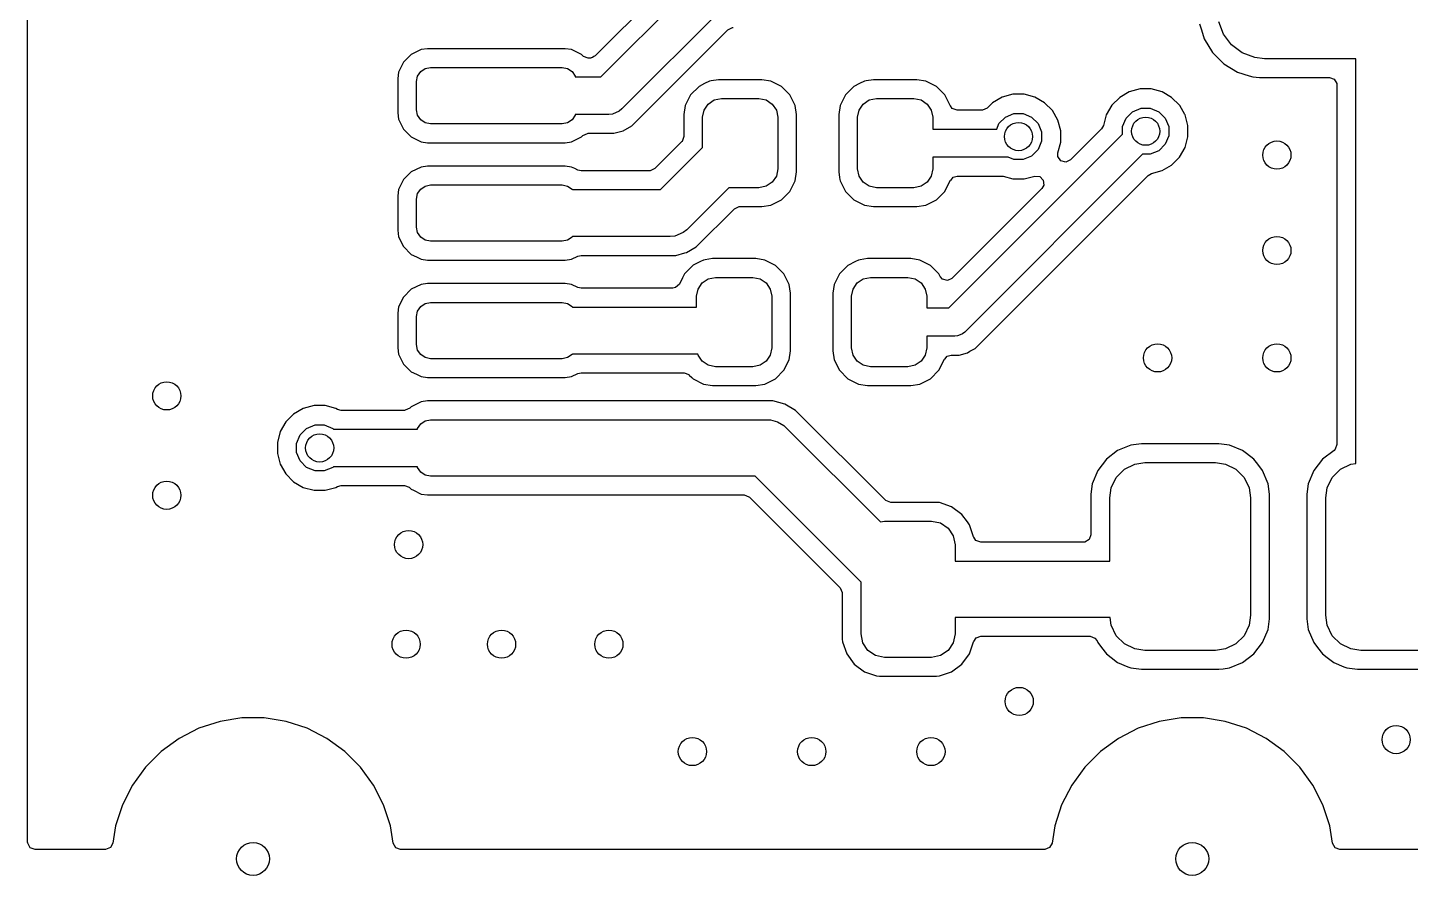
# Model space of a CAD drawing. Extents: x 4.94 to 6.9, y -4.14 to -2.94.
# Drawn here: x 4.943 to 5.522, y -4.138 to -3.782 of the extents above; entities that cross this region are included whole.
import ezdxf

# ---------------------------------------------------------------- set-up
doc = ezdxf.new("R2010")
doc.units = 0
doc.header["$MEASUREMENT"] = 0
doc.layers.add('BLACK', color=7, linetype='CONTINUOUS')

msp = doc.modelspace()

# ---------------------------------------------------------------- linework, layer by layer
at = {"layer": 'BLACK', "linetype": 'CONTINUOUS'}
for p, q in [((4.94266, -3.85286), (4.94266, -3.75444)), ((5.21679, -3.758), (5.1806, -3.79419)), ((5.18296, -3.80299), (5.22559, -3.76036)), ((5.23377, -3.77445), (5.19179, -3.81643)), ((5.1959, -3.82348), (5.23613, -3.78325)), ((5.23613, -3.78325), (5.23806, -3.78235)), ((5.23806, -3.78235), (5.23833, -3.78234)), ((5.43385, -3.78068), (5.43466, -3.78325)), ((5.43466, -3.78325), (5.43585, -3.78707)), ((5.4439, -3.7851), (5.44195, -3.77985)), ((5.43585, -3.78707), (5.43931, -3.7928)), ((5.44726, -3.78959), (5.4439, -3.7851)), ((5.45175, -3.79295), (5.44726, -3.78959)), ((5.10345, -3.79357), (5.10019, -3.79683)), ((5.10758, -3.79155), (5.10345, -3.79357)), ((5.10345, -3.79357), (5.10345, -3.79357)), ((5.11027, -3.79116), (5.10758, -3.79155)), ((5.168, -3.79116), (5.11027, -3.79116)), ((5.11027, -3.79116), (5.11027, -3.79116)), ((5.17068, -3.79155), (5.168, -3.79116)), ((5.168, -3.79116), (5.168, -3.79116)), ((5.17482, -3.79357), (5.17068, -3.79155)), ((5.17543, -3.79419), (5.17482, -3.79357)), ((5.17482, -3.79357), (5.17482, -3.79357)), ((5.17563, -3.79437), (5.17543, -3.79419)), ((5.17763, -3.7951), (5.17563, -3.79437)), ((5.1784, -3.7951), (5.17763, -3.7951)), ((5.17867, -3.79509), (5.1784, -3.7951)), ((5.1788, -3.79503), (5.17867, -3.79509)), ((5.17946, -3.79491), (5.1788, -3.79503)), ((5.17998, -3.79447), (5.17946, -3.79491)), ((5.1806, -3.79419), (5.17998, -3.79447)), ((5.43931, -3.7928), (5.44405, -3.79754)), ((5.457, -3.7949), (5.45175, -3.79295)), ((5.46118, -3.79535), (5.457, -3.7949)), ((5.49936, -3.79535), (5.46118, -3.79535)), ((5.49936, -3.86575), (5.49936, -3.79535)), ((5.09817, -3.80097), (5.09778, -3.80365)), ((5.10019, -3.79683), (5.09817, -3.80097)), ((5.10019, -3.79683), (5.10019, -3.79683)), ((5.10612, -3.8027), (5.1074, -3.80078)), ((5.1074, -3.80078), (5.10931, -3.7995)), ((5.10931, -3.7995), (5.11157, -3.79906)), ((5.11157, -3.79906), (5.16669, -3.79906)), ((5.16669, -3.79906), (5.16895, -3.7995)), ((5.16895, -3.7995), (5.17087, -3.80078)), ((5.17087, -3.80078), (5.17215, -3.8027)), ((5.44405, -3.79754), (5.44978, -3.801)), ((5.44978, -3.801), (5.45465, -3.80252)), ((5.09778, -3.80365), (5.09778, -3.81808)), ((5.10567, -3.80496), (5.10612, -3.8027)), ((5.10567, -3.81677), (5.10567, -3.80496)), ((5.17215, -3.8027), (5.17221, -3.80299)), ((5.17221, -3.80299), (5.18296, -3.80299)), ((5.22408, -3.80701), (5.22055, -3.81054)), ((5.22641, -3.80582), (5.22408, -3.80701)), ((5.22853, -3.80474), (5.22641, -3.80582)), ((5.22923, -3.80463), (5.22853, -3.80474)), ((5.23222, -3.80415), (5.22923, -3.80463)), ((5.25045, -3.80415), (5.23222, -3.80415)), ((5.25415, -3.80474), (5.25045, -3.80415)), ((5.25045, -3.80415), (5.25045, -3.80415)), ((5.25045, -3.80415), (5.25045, -3.80415)), ((5.25045, -3.80415), (5.25045, -3.80415)), ((5.2586, -3.80701), (5.25415, -3.80474)), ((5.25415, -3.80474), (5.25415, -3.80474)), ((5.26213, -3.81054), (5.2586, -3.80701)), ((5.2586, -3.80701), (5.2586, -3.80701)), ((5.28904, -3.80701), (5.28551, -3.81054)), ((5.29137, -3.80582), (5.28904, -3.80701)), ((5.29349, -3.80474), (5.29137, -3.80582)), ((5.29419, -3.80463), (5.29349, -3.80474)), ((5.29718, -3.80415), (5.29419, -3.80463)), ((5.31541, -3.80415), (5.29718, -3.80415)), ((5.31911, -3.80474), (5.31541, -3.80415)), ((5.31541, -3.80415), (5.31541, -3.80415)), ((5.31541, -3.80415), (5.31541, -3.80415)), ((5.31541, -3.80415), (5.31541, -3.80415)), ((5.32356, -3.80701), (5.31911, -3.80474)), ((5.31911, -3.80474), (5.31911, -3.80474)), ((5.32709, -3.81054), (5.32356, -3.80701)), ((5.32356, -3.80701), (5.32356, -3.80701)), ((5.45465, -3.80252), (5.45617, -3.803)), ((5.45617, -3.803), (5.45895, -3.80325)), ((5.45895, -3.80325), (5.45895, -3.80325)), ((5.45895, -3.80325), (5.48836, -3.80325)), ((5.48836, -3.80325), (5.49036, -3.80398)), ((5.49036, -3.80398), (5.49142, -3.80582)), ((5.49142, -3.80582), (5.49147, -3.80636)), ((5.49147, -3.80636), (5.49147, -3.95704)), ((5.22055, -3.81054), (5.21828, -3.81499)), ((5.22055, -3.81054), (5.22055, -3.81054)), ((5.2279, -3.81435), (5.23045, -3.81265)), ((5.23045, -3.81265), (5.23346, -3.81205)), ((5.23346, -3.81205), (5.24921, -3.81205)), ((5.24921, -3.81205), (5.25223, -3.81265)), ((5.25223, -3.81265), (5.25478, -3.81435)), ((5.2644, -3.81499), (5.26213, -3.81054)), ((5.26213, -3.81054), (5.26213, -3.81054)), ((5.26213, -3.81054), (5.26213, -3.81054)), ((5.28551, -3.81054), (5.28324, -3.81499)), ((5.28551, -3.81054), (5.28551, -3.81054)), ((5.29286, -3.81435), (5.29541, -3.81265)), ((5.29541, -3.81265), (5.29843, -3.81205)), ((5.29843, -3.81205), (5.31417, -3.81205)), ((5.31417, -3.81205), (5.31719, -3.81265)), ((5.31719, -3.81265), (5.31974, -3.81435)), ((5.32947, -3.81521), (5.32709, -3.81054)), ((5.32709, -3.81054), (5.32709, -3.81054)), ((5.35115, -3.81147), (5.34711, -3.81381)), ((5.35566, -3.81026), (5.35115, -3.81147)), ((5.35115, -3.81147), (5.35115, -3.81147)), ((5.35566, -3.81026), (5.35566, -3.81026)), ((5.36033, -3.81026), (5.35566, -3.81026)), ((5.36485, -3.81147), (5.36033, -3.81026)), ((5.36889, -3.81381), (5.36485, -3.81147)), ((5.36485, -3.81147), (5.36485, -3.81147)), ((5.40041, -3.81156), (5.39711, -3.81486)), ((5.40445, -3.80922), (5.40041, -3.81156)), ((5.40896, -3.80801), (5.40445, -3.80922)), ((5.40445, -3.80922), (5.40445, -3.80922)), ((5.41363, -3.80801), (5.40896, -3.80801)), ((5.40896, -3.80801), (5.40896, -3.80801)), ((5.41815, -3.80922), (5.41363, -3.80801)), ((5.42219, -3.81156), (5.41815, -3.80922)), ((5.41815, -3.80922), (5.41815, -3.80922)), ((5.42549, -3.81486), (5.42219, -3.81156)), ((5.09778, -3.81808), (5.09817, -3.82076)), ((5.10612, -3.81903), (5.10567, -3.81677)), ((5.1074, -3.82095), (5.10612, -3.81903)), ((5.17215, -3.81903), (5.17087, -3.82095)), ((5.17221, -3.81874), (5.17215, -3.81903)), ((5.18622, -3.81874), (5.17221, -3.81874)), ((5.18776, -3.81859), (5.18622, -3.81874)), ((5.1906, -3.81741), (5.18776, -3.81859)), ((5.19179, -3.81643), (5.1906, -3.81741)), ((5.21828, -3.81499), (5.2177, -3.81868)), ((5.2177, -3.81868), (5.2177, -3.81868)), ((5.2177, -3.81868), (5.2177, -3.82802)), ((5.21828, -3.81499), (5.21828, -3.81499)), ((5.22559, -3.81992), (5.22619, -3.81691)), ((5.22619, -3.81691), (5.2279, -3.81435)), ((5.25478, -3.81435), (5.25649, -3.81691)), ((5.25649, -3.81691), (5.25709, -3.81992)), ((5.26498, -3.81868), (5.2644, -3.81499)), ((5.26498, -3.84282), (5.26498, -3.81868)), ((5.28324, -3.81499), (5.28266, -3.81868)), ((5.28266, -3.81868), (5.28266, -3.81868)), ((5.28266, -3.81868), (5.28266, -3.84282)), ((5.28324, -3.81499), (5.28324, -3.81499)), ((5.29055, -3.81992), (5.29115, -3.81691)), ((5.29115, -3.81691), (5.29286, -3.81435)), ((5.31974, -3.81435), (5.32145, -3.81691)), ((5.32145, -3.81691), (5.32205, -3.81992)), ((5.32954, -3.81517), (5.32947, -3.81521)), ((5.33025, -3.81622), (5.32954, -3.81517)), ((5.33225, -3.81695), (5.33025, -3.81622)), ((5.34268, -3.81695), (5.33225, -3.81695)), ((5.34295, -3.81694), (5.34268, -3.81695)), ((5.34488, -3.81604), (5.34295, -3.81694)), ((5.34606, -3.81486), (5.34488, -3.81604)), ((5.34711, -3.81381), (5.34606, -3.81486)), ((5.35253, -3.81982), (5.35608, -3.81835)), ((5.35608, -3.81835), (5.35992, -3.81835)), ((5.35992, -3.81835), (5.36347, -3.81982)), ((5.37219, -3.81711), (5.36889, -3.81381)), ((5.37453, -3.82115), (5.37219, -3.81711)), ((5.37219, -3.81711), (5.37219, -3.81711)), ((5.37219, -3.81711), (5.37219, -3.81711)), ((5.39477, -3.8189), (5.39358, -3.82337)), ((5.39711, -3.81486), (5.39477, -3.8189)), ((5.39477, -3.8189), (5.39477, -3.8189)), ((5.40312, -3.82028), (5.40583, -3.81756)), ((5.40583, -3.81756), (5.40938, -3.81609)), ((5.40938, -3.81609), (5.41322, -3.81609)), ((5.41322, -3.81609), (5.41677, -3.81756)), ((5.41677, -3.81756), (5.41948, -3.82028)), ((5.42557, -3.81499), (5.42549, -3.81486)), ((5.42549, -3.81486), (5.42549, -3.81486)), ((5.42549, -3.81486), (5.42549, -3.81486)), ((5.4277, -3.81868), (5.42557, -3.81499)), ((5.42783, -3.8189), (5.4277, -3.81868)), ((5.42904, -3.82341), (5.42783, -3.8189)), ((5.09817, -3.82076), (5.10019, -3.8249)), ((5.10019, -3.8249), (5.10019, -3.8249)), ((5.10019, -3.8249), (5.10345, -3.82816)), ((5.10931, -3.82223), (5.1074, -3.82095)), ((5.11157, -3.82268), (5.10931, -3.82223)), ((5.16669, -3.82268), (5.11157, -3.82268)), ((5.16895, -3.82223), (5.16669, -3.82268)), ((5.17087, -3.82095), (5.16895, -3.82223)), ((5.19231, -3.82556), (5.1959, -3.82348)), ((5.22559, -3.83258), (5.22559, -3.81992)), ((5.25709, -3.81992), (5.25709, -3.84157)), ((5.29055, -3.84157), (5.29055, -3.81992)), ((5.32205, -3.81992), (5.32205, -3.82484)), ((5.32205, -3.82484), (5.34886, -3.82484)), ((5.34886, -3.82484), (5.34982, -3.82253)), ((5.34982, -3.82253), (5.35253, -3.81982)), ((5.36347, -3.81982), (5.36618, -3.82253)), ((5.36618, -3.82253), (5.36765, -3.82608)), ((5.37574, -3.82566), (5.37453, -3.82115)), ((5.39277, -3.82476), (5.37975, -3.83778)), ((5.39358, -3.82337), (5.39277, -3.82476)), ((5.40165, -3.82383), (5.40312, -3.82028)), ((5.40165, -3.82705), (5.40165, -3.82383)), ((5.41948, -3.82028), (5.42095, -3.82383)), ((5.42095, -3.82383), (5.42095, -3.82767)), ((5.42904, -3.82808), (5.42904, -3.82341)), ((5.10345, -3.82816), (5.10345, -3.82816)), ((5.10345, -3.82816), (5.10345, -3.82816)), ((5.10345, -3.82816), (5.10561, -3.82921)), ((5.10561, -3.82921), (5.10758, -3.83018)), ((5.10758, -3.83018), (5.10758, -3.83018)), ((5.10758, -3.83018), (5.10758, -3.83018)), ((5.10758, -3.83018), (5.11027, -3.83057)), ((5.11027, -3.83057), (5.11027, -3.83057)), ((5.11027, -3.83057), (5.168, -3.83057)), ((5.168, -3.83057), (5.17068, -3.83018)), ((5.168, -3.83057), (5.168, -3.83057)), ((5.17068, -3.83018), (5.17482, -3.82816)), ((5.17482, -3.82816), (5.17496, -3.82802)), ((5.17496, -3.82802), (5.17543, -3.82754)), ((5.17543, -3.82754), (5.17736, -3.82665)), ((5.17736, -3.82665), (5.17763, -3.82663)), ((5.17763, -3.82663), (5.1883, -3.82663)), ((5.1883, -3.82663), (5.19231, -3.82556)), ((5.1883, -3.82663), (5.1883, -3.82663)), ((5.21679, -3.83022), (5.20557, -3.84143)), ((5.21697, -3.83002), (5.21679, -3.83022)), ((5.2177, -3.82802), (5.21697, -3.83002)), ((5.32885, -3.89984), (5.40165, -3.82705)), ((5.36765, -3.82992), (5.36618, -3.83347)), ((5.36765, -3.82608), (5.36765, -3.82992)), ((5.37455, -3.83478), (5.37574, -3.83033)), ((5.37574, -3.83033), (5.37574, -3.82566)), ((5.42095, -3.82767), (5.41948, -3.83122)), ((5.42783, -3.83259), (5.42904, -3.82808)), ((5.20793, -3.85024), (5.22559, -3.83258)), ((5.35367, -3.83665), (5.32205, -3.83665)), ((5.32205, -3.83665), (5.32205, -3.84157)), ((5.41, -3.8354), (5.33548, -3.90992)), ((5.35608, -3.83765), (5.35367, -3.83665)), ((5.36347, -3.83618), (5.35992, -3.83765)), ((5.36618, -3.83347), (5.36347, -3.83618)), ((5.37455, -3.83639), (5.37455, -3.83478)), ((5.37577, -3.83813), (5.37455, -3.83639)), ((5.41322, -3.8354), (5.41, -3.8354)), ((5.41677, -3.83393), (5.41322, -3.8354)), ((5.41948, -3.83122), (5.41677, -3.83393)), ((5.42219, -3.83994), (5.42549, -3.83664)), ((5.42549, -3.83664), (5.42783, -3.83259)), ((5.10758, -3.84076), (5.10345, -3.84279)), ((5.11027, -3.84037), (5.10758, -3.84076)), ((5.168, -3.84037), (5.11027, -3.84037)), ((5.11027, -3.84037), (5.11027, -3.84037)), ((5.17068, -3.84076), (5.168, -3.84037)), ((5.168, -3.84037), (5.168, -3.84037)), ((5.17205, -3.84143), (5.17068, -3.84076)), ((5.17068, -3.84076), (5.17068, -3.84076)), ((5.17327, -3.84203), (5.17205, -3.84143)), ((5.17463, -3.84234), (5.17327, -3.84203)), ((5.20337, -3.84234), (5.17463, -3.84234)), ((5.20364, -3.84233), (5.20337, -3.84234)), ((5.20557, -3.84143), (5.20364, -3.84233)), ((5.25709, -3.84157), (5.25649, -3.84459)), ((5.29115, -3.84459), (5.29055, -3.84157)), ((5.32205, -3.84157), (5.32145, -3.84459)), ((5.35992, -3.83765), (5.35608, -3.83765)), ((5.37782, -3.83868), (5.37577, -3.83813)), ((5.37975, -3.83778), (5.37782, -3.83868)), ((5.41368, -3.84347), (5.41815, -3.84228)), ((5.41815, -3.84228), (5.42219, -3.83994)), ((5.10019, -3.84604), (5.09817, -3.85018)), ((5.10345, -3.84279), (5.10019, -3.84604)), ((5.10019, -3.84604), (5.10019, -3.84604)), ((5.10345, -3.84279), (5.10345, -3.84279)), ((5.10931, -3.84872), (5.11157, -3.84827)), ((5.11157, -3.84827), (5.16669, -3.84827)), ((5.16669, -3.84827), (5.16895, -3.84872)), ((5.25478, -3.84714), (5.25223, -3.84885)), ((5.25649, -3.84459), (5.25478, -3.84714)), ((5.26213, -3.85096), (5.2644, -3.84651)), ((5.2644, -3.84651), (5.26498, -3.84282)), ((5.28266, -3.84282), (5.28302, -3.84512)), ((5.28302, -3.84512), (5.28317, -3.84604)), ((5.28317, -3.84604), (5.28324, -3.84651)), ((5.28324, -3.84651), (5.28324, -3.84651)), ((5.28324, -3.84651), (5.28551, -3.85096)), ((5.29286, -3.84714), (5.29115, -3.84459)), ((5.29541, -3.84885), (5.29286, -3.84714)), ((5.31974, -3.84714), (5.31719, -3.84885)), ((5.32145, -3.84459), (5.31974, -3.84714)), ((5.3277, -3.84975), (5.32947, -3.84629)), ((5.32947, -3.84629), (5.32957, -3.84634)), ((5.32957, -3.84634), (5.3306, -3.84502)), ((5.3306, -3.84502), (5.33225, -3.84455)), ((5.33225, -3.84455), (5.35082, -3.84455)), ((5.33977, -3.91679), (5.41229, -3.84428)), ((5.35082, -3.84455), (5.35162, -3.84465)), ((5.35162, -3.84465), (5.35566, -3.84574)), ((5.35566, -3.84574), (5.35566, -3.84574)), ((5.35566, -3.84574), (5.36033, -3.84574)), ((5.36033, -3.84574), (5.36033, -3.84574)), ((5.36033, -3.84574), (5.36478, -3.84455)), ((5.36478, -3.84455), (5.3669, -3.84473)), ((5.3669, -3.84473), (5.3684, -3.84624)), ((5.36859, -3.84835), (5.36778, -3.84975)), ((5.3684, -3.84624), (5.36859, -3.84835)), ((5.41229, -3.84428), (5.41368, -3.84347)), ((4.94266, -3.90208), (4.94266, -3.85286)), ((5.09817, -3.85018), (5.09778, -3.85286)), ((5.09778, -3.85286), (5.09778, -3.86729)), ((5.10567, -3.85417), (5.10612, -3.85191)), ((5.10567, -3.86598), (5.10567, -3.85417)), ((5.10612, -3.85191), (5.1074, -3.85)), ((5.1074, -3.85), (5.10931, -3.84872)), ((5.16895, -3.84872), (5.17087, -3.85)), ((5.17087, -3.85), (5.17103, -3.85024)), ((5.17103, -3.85024), (5.20793, -3.85024)), ((5.23656, -3.84945), (5.21897, -3.86704)), ((5.24921, -3.84945), (5.23656, -3.84945)), ((5.25223, -3.84885), (5.24921, -3.84945)), ((5.2586, -3.85449), (5.26213, -3.85096)), ((5.28551, -3.85096), (5.28904, -3.85449)), ((5.29843, -3.84945), (5.29541, -3.84885)), ((5.31417, -3.84945), (5.29843, -3.84945)), ((5.31719, -3.84885), (5.31417, -3.84945)), ((5.32356, -3.85449), (5.32709, -3.85096)), ((5.32709, -3.85096), (5.3277, -3.84975)), ((5.36778, -3.84975), (5.3301, -3.88743)), ((5.2229, -3.87427), (5.23892, -3.85825)), ((5.23892, -3.85825), (5.24084, -3.85735)), ((5.24084, -3.85735), (5.24112, -3.85734)), ((5.24112, -3.85734), (5.25045, -3.85734)), ((5.25045, -3.85734), (5.25415, -3.85676)), ((5.25045, -3.85734), (5.25045, -3.85734)), ((5.25415, -3.85676), (5.2586, -3.85449)), ((5.28904, -3.85449), (5.28904, -3.85449)), ((5.28904, -3.85449), (5.29349, -3.85676)), ((5.29349, -3.85676), (5.29349, -3.85676)), ((5.29349, -3.85676), (5.29349, -3.85676)), ((5.29349, -3.85676), (5.29718, -3.85734)), ((5.29718, -3.85734), (5.31541, -3.85734)), ((5.31541, -3.85734), (5.31911, -3.85676)), ((5.31911, -3.85676), (5.32356, -3.85449)), ((5.49936, -3.96496), (5.49936, -3.86575)), ((5.09778, -3.86729), (5.09817, -3.86998)), ((5.09817, -3.86998), (5.10019, -3.87411)), ((5.10612, -3.86824), (5.10567, -3.86598)), ((5.1074, -3.87016), (5.10612, -3.86824)), ((5.10931, -3.87144), (5.1074, -3.87016)), ((5.11157, -3.87189), (5.10931, -3.87144)), ((5.16895, -3.87144), (5.16669, -3.87189)), ((5.17087, -3.87016), (5.16895, -3.87144)), ((5.17103, -3.86992), (5.17087, -3.87016)), ((5.21201, -3.86992), (5.17103, -3.86992)), ((5.21393, -3.86973), (5.21201, -3.86992)), ((5.21748, -3.86826), (5.21393, -3.86973)), ((5.21897, -3.86704), (5.21748, -3.86826)), ((5.21748, -3.86826), (5.21748, -3.86826)), ((5.10019, -3.87411), (5.10019, -3.87411)), ((5.10019, -3.87411), (5.10345, -3.87737)), ((5.10345, -3.87737), (5.10345, -3.87737)), ((5.10345, -3.87737), (5.10345, -3.87737)), ((5.10345, -3.87737), (5.10561, -3.87843)), ((5.16669, -3.87189), (5.11157, -3.87189)), ((5.21434, -3.87781), (5.21816, -3.87679)), ((5.21816, -3.87679), (5.21885, -3.87661)), ((5.21885, -3.87661), (5.2229, -3.87427)), ((5.10561, -3.87843), (5.10758, -3.87939)), ((5.10758, -3.87939), (5.10758, -3.87939)), ((5.10758, -3.87939), (5.10758, -3.87939)), ((5.10758, -3.87939), (5.11027, -3.87978)), ((5.11027, -3.87978), (5.11027, -3.87978)), ((5.11027, -3.87978), (5.168, -3.87978)), ((5.168, -3.87978), (5.17068, -3.87939)), ((5.168, -3.87978), (5.168, -3.87978)), ((5.17068, -3.87939), (5.17327, -3.87813)), ((5.17327, -3.87813), (5.17463, -3.87781)), ((5.17463, -3.87781), (5.21434, -3.87781)), ((5.21434, -3.87781), (5.21434, -3.87781)), ((5.22162, -3.88195), (5.21803, -3.88554)), ((5.22471, -3.8804), (5.22162, -3.88195)), ((5.22472, -3.88039), (5.22471, -3.8804)), ((5.22473, -3.88039), (5.22472, -3.88039)), ((5.22601, -3.87974), (5.22473, -3.88039)), ((5.22671, -3.87963), (5.22601, -3.87974)), ((5.2297, -3.87915), (5.22671, -3.87963)), ((5.24793, -3.87915), (5.2297, -3.87915)), ((5.25163, -3.87974), (5.24793, -3.87915)), ((5.24793, -3.87915), (5.24793, -3.87915)), ((5.24793, -3.87915), (5.24793, -3.87915)), ((5.24793, -3.87915), (5.24793, -3.87915)), ((5.25608, -3.88201), (5.25163, -3.87974)), ((5.25163, -3.87974), (5.25163, -3.87974)), ((5.25961, -3.88554), (5.25608, -3.88201)), ((5.25608, -3.88201), (5.25608, -3.88201)), ((5.28652, -3.88201), (5.28299, -3.88554)), ((5.28969, -3.88039), (5.28652, -3.88201)), ((5.29097, -3.87974), (5.28969, -3.88039)), ((5.29167, -3.87963), (5.29097, -3.87974)), ((5.29466, -3.87915), (5.29167, -3.87963)), ((5.31289, -3.87915), (5.29466, -3.87915)), ((5.31659, -3.87974), (5.31289, -3.87915)), ((5.31289, -3.87915), (5.31289, -3.87915)), ((5.31289, -3.87915), (5.31289, -3.87915)), ((5.31289, -3.87915), (5.31289, -3.87915)), ((5.32104, -3.88201), (5.31659, -3.87974)), ((5.31659, -3.87974), (5.31659, -3.87974)), ((5.32457, -3.88554), (5.32104, -3.88201)), ((5.32104, -3.88201), (5.32104, -3.88201)), ((5.21715, -3.88727), (5.21583, -3.88986)), ((5.21803, -3.88554), (5.21715, -3.88727)), ((5.22538, -3.88935), (5.22793, -3.88765)), ((5.22793, -3.88765), (5.23094, -3.88705)), ((5.23094, -3.88705), (5.24669, -3.88705)), ((5.24669, -3.88705), (5.24971, -3.88765)), ((5.24971, -3.88765), (5.25226, -3.88935)), ((5.26188, -3.88999), (5.25961, -3.88554)), ((5.25961, -3.88554), (5.25961, -3.88554)), ((5.25961, -3.88554), (5.25961, -3.88554)), ((5.28299, -3.88554), (5.28072, -3.88999)), ((5.28299, -3.88554), (5.28299, -3.88554)), ((5.29034, -3.88935), (5.29289, -3.88765)), ((5.29289, -3.88765), (5.29591, -3.88705)), ((5.29591, -3.88705), (5.31165, -3.88705)), ((5.31165, -3.88705), (5.31467, -3.88765)), ((5.31467, -3.88765), (5.31722, -3.88935)), ((5.32513, -3.88664), (5.32457, -3.88554)), ((5.32612, -3.88778), (5.32513, -3.88664)), ((5.32817, -3.88833), (5.32612, -3.88778)), ((5.3301, -3.88743), (5.32817, -3.88833)), ((5.10345, -3.892), (5.10019, -3.89526)), ((5.10758, -3.88998), (5.10345, -3.892)), ((5.10345, -3.892), (5.10345, -3.892)), ((5.11027, -3.88959), (5.10758, -3.88998)), ((5.168, -3.88959), (5.11027, -3.88959)), ((5.11027, -3.88959), (5.11027, -3.88959)), ((5.17068, -3.88998), (5.168, -3.88959)), ((5.168, -3.88959), (5.168, -3.88959)), ((5.17327, -3.89124), (5.17068, -3.88998)), ((5.17068, -3.88998), (5.17068, -3.88998)), ((5.17463, -3.89156), (5.17327, -3.89124)), ((5.21306, -3.89156), (5.17463, -3.89156)), ((5.21427, -3.89131), (5.21306, -3.89156)), ((5.21583, -3.88986), (5.21427, -3.89131)), ((5.22307, -3.89492), (5.22367, -3.89191)), ((5.22367, -3.89191), (5.22538, -3.88935)), ((5.25226, -3.88935), (5.25397, -3.89191)), ((5.25397, -3.89191), (5.25457, -3.89492)), ((5.26246, -3.89368), (5.26188, -3.88999)), ((5.26246, -3.91782), (5.26246, -3.89368)), ((5.26246, -3.89368), (5.26246, -3.89368)), ((5.28072, -3.88999), (5.28014, -3.89368)), ((5.28014, -3.89368), (5.28014, -3.89368)), ((5.28014, -3.89368), (5.28014, -3.91782)), ((5.28072, -3.88999), (5.28072, -3.88999)), ((5.28803, -3.89492), (5.28863, -3.89191)), ((5.28863, -3.89191), (5.29034, -3.88935)), ((5.31722, -3.88935), (5.31893, -3.89191)), ((5.31893, -3.89191), (5.31953, -3.89492)), ((5.09817, -3.89939), (5.09778, -3.90208)), ((5.10019, -3.89526), (5.09817, -3.89939)), ((5.10019, -3.89526), (5.10019, -3.89526)), ((5.10612, -3.90113), (5.1074, -3.89921)), ((5.1074, -3.89921), (5.10931, -3.89793)), ((5.10931, -3.89793), (5.11157, -3.89748)), ((5.11157, -3.89748), (5.16669, -3.89748)), ((5.16669, -3.89748), (5.16895, -3.89793)), ((5.16895, -3.89793), (5.17087, -3.89921)), ((5.17087, -3.89921), (5.17103, -3.89945)), ((5.17103, -3.89945), (5.22307, -3.89945)), ((5.22307, -3.89945), (5.22307, -3.89492)), ((5.25457, -3.89492), (5.25457, -3.91657)), ((5.28803, -3.91657), (5.28803, -3.89492)), ((5.31953, -3.89492), (5.31953, -3.89984)), ((5.31953, -3.89984), (5.32885, -3.89984)), ((4.94266, -3.95617), (4.94266, -3.90208)), ((5.09778, -3.90208), (5.09778, -3.91651)), ((5.10567, -3.90339), (5.10612, -3.90113)), ((5.10567, -3.9152), (5.10567, -3.90339)), ((5.3313, -3.91165), (5.31953, -3.91165)), ((5.31953, -3.91165), (5.31953, -3.91657)), ((5.33245, -3.91154), (5.3313, -3.91165)), ((5.33353, -3.91109), (5.33245, -3.91154)), ((5.33458, -3.91066), (5.33353, -3.91109)), ((5.33548, -3.90992), (5.33458, -3.91066)), ((5.09778, -3.91651), (5.09817, -3.91919)), ((5.10612, -3.91746), (5.10567, -3.9152)), ((5.1074, -3.91937), (5.10612, -3.91746)), ((5.25457, -3.91657), (5.25397, -3.91959)), ((5.26188, -3.92151), (5.26246, -3.91782)), ((5.28014, -3.91782), (5.28072, -3.92151)), ((5.28863, -3.91959), (5.28803, -3.91657)), ((5.31953, -3.91657), (5.31893, -3.91959)), ((5.33663, -3.91861), (5.33766, -3.91801)), ((5.33766, -3.91801), (5.33977, -3.91679)), ((5.09817, -3.91919), (5.10019, -3.92333)), ((5.10019, -3.92333), (5.10019, -3.92333)), ((5.10019, -3.92333), (5.10345, -3.92658)), ((5.10931, -3.92065), (5.1074, -3.91937)), ((5.11157, -3.9211), (5.10931, -3.92065)), ((5.16669, -3.9211), (5.11157, -3.9211)), ((5.16895, -3.92065), (5.16669, -3.9211)), ((5.17087, -3.91937), (5.16895, -3.92065)), ((5.17103, -3.91913), (5.17087, -3.91937)), ((5.22358, -3.91913), (5.17103, -3.91913)), ((5.22367, -3.91959), (5.22358, -3.91913)), ((5.22538, -3.92214), (5.22367, -3.91959)), ((5.22793, -3.92385), (5.22538, -3.92214)), ((5.25226, -3.92214), (5.24971, -3.92385)), ((5.25397, -3.91959), (5.25226, -3.92214)), ((5.25961, -3.92596), (5.26188, -3.92151)), ((5.28072, -3.92151), (5.28072, -3.92151)), ((5.28072, -3.92151), (5.28299, -3.92596)), ((5.29034, -3.92214), (5.28863, -3.91959)), ((5.29289, -3.92385), (5.29034, -3.92214)), ((5.31722, -3.92214), (5.31467, -3.92385)), ((5.31893, -3.91959), (5.31722, -3.92214)), ((5.32463, -3.92584), (5.32695, -3.92129)), ((5.32695, -3.92129), (5.32705, -3.92134)), ((5.32705, -3.92134), (5.32808, -3.92002)), ((5.32808, -3.92002), (5.32973, -3.91955)), ((5.32973, -3.91955), (5.33312, -3.91955)), ((5.33312, -3.91955), (5.33663, -3.91861)), ((5.33312, -3.91955), (5.33312, -3.91955)), ((5.10345, -3.92658), (5.10345, -3.92658)), ((5.10345, -3.92658), (5.10345, -3.92658)), ((5.10345, -3.92658), (5.10561, -3.92764)), ((5.10561, -3.92764), (5.10758, -3.92861)), ((5.10758, -3.92861), (5.10758, -3.92861)), ((5.10758, -3.92861), (5.10758, -3.92861)), ((5.10758, -3.92861), (5.11027, -3.929)), ((5.11027, -3.929), (5.11027, -3.929)), ((5.11027, -3.929), (5.168, -3.929)), ((5.168, -3.929), (5.17068, -3.92861)), ((5.168, -3.929), (5.168, -3.929)), ((5.17068, -3.92861), (5.17327, -3.92734)), ((5.17327, -3.92734), (5.17463, -3.92703)), ((5.17463, -3.92703), (5.21781, -3.92703)), ((5.21781, -3.92703), (5.21981, -3.92776)), ((5.21981, -3.92776), (5.22001, -3.92794)), ((5.22001, -3.92794), (5.22107, -3.929)), ((5.22107, -3.929), (5.22156, -3.92949)), ((5.22156, -3.92949), (5.22601, -3.93176)), ((5.23094, -3.92445), (5.22793, -3.92385)), ((5.24669, -3.92445), (5.23094, -3.92445)), ((5.24971, -3.92385), (5.24669, -3.92445)), ((5.25163, -3.93176), (5.25608, -3.92949)), ((5.25608, -3.92949), (5.25961, -3.92596)), ((5.28299, -3.92596), (5.28652, -3.92949)), ((5.28652, -3.92949), (5.28652, -3.92949)), ((5.28652, -3.92949), (5.29097, -3.93176)), ((5.29591, -3.92445), (5.29289, -3.92385)), ((5.31165, -3.92445), (5.29591, -3.92445)), ((5.31467, -3.92385), (5.31165, -3.92445)), ((5.31659, -3.93176), (5.32104, -3.92949)), ((5.32104, -3.92949), (5.32457, -3.92596)), ((5.32457, -3.92596), (5.32463, -3.92584)), ((5.22601, -3.93176), (5.22601, -3.93176)), ((5.22601, -3.93176), (5.22601, -3.93176)), ((5.22601, -3.93176), (5.2297, -3.93234)), ((5.2297, -3.93234), (5.24793, -3.93234)), ((5.24793, -3.93234), (5.25163, -3.93176)), ((5.29097, -3.93176), (5.29097, -3.93176)), ((5.29097, -3.93176), (5.29097, -3.93176)), ((5.29097, -3.93176), (5.29466, -3.93234)), ((5.29466, -3.93234), (5.31289, -3.93234)), ((5.31289, -3.93234), (5.31659, -3.93176)), ((5.06272, -3.94077), (5.05821, -3.94198)), ((5.06739, -3.94077), (5.06272, -3.94077)), ((5.06272, -3.94077), (5.06272, -3.94077)), ((5.0719, -3.94198), (5.06739, -3.94077)), ((5.10345, -3.94121), (5.10283, -3.94183)), ((5.10758, -3.93919), (5.10345, -3.94121)), ((5.10345, -3.94121), (5.10345, -3.94121)), ((5.11027, -3.9388), (5.10758, -3.93919)), ((5.168, -3.9388), (5.11027, -3.9388)), ((5.11027, -3.9388), (5.11027, -3.9388)), ((5.25505, -3.9388), (5.168, -3.9388)), ((5.26006, -3.94014), (5.25505, -3.9388)), ((5.25505, -3.9388), (5.25505, -3.9388)), ((5.26456, -3.94274), (5.26006, -3.94014)), ((5.26006, -3.94014), (5.26006, -3.94014)), ((5.05416, -3.94431), (5.05086, -3.94761)), ((5.05821, -3.94198), (5.05416, -3.94431)), ((5.05821, -3.94198), (5.05821, -3.94198)), ((5.0725, -3.94232), (5.0719, -3.94198)), ((5.0719, -3.94198), (5.0719, -3.94198)), ((5.07405, -3.94274), (5.0725, -3.94232)), ((5.10063, -3.94274), (5.07405, -3.94274)), ((5.1009, -3.94272), (5.10063, -3.94274)), ((5.10283, -3.94183), (5.1009, -3.94272)), ((5.10931, -3.94714), (5.11157, -3.94669)), ((5.11157, -3.94669), (5.16669, -3.94669)), ((5.16669, -3.94669), (5.25246, -3.94669)), ((5.25246, -3.94669), (5.254, -3.94679)), ((5.254, -3.94679), (5.25698, -3.94759)), ((5.30222, -3.9804), (5.26456, -3.94274)), ((5.04853, -3.95166), (5.04732, -3.95617)), ((5.05086, -3.94761), (5.04853, -3.95166)), ((5.04853, -3.95166), (5.04853, -3.95166)), ((5.05687, -3.95304), (5.05959, -3.95032)), ((5.05959, -3.95032), (5.06313, -3.94885)), ((5.06313, -3.94885), (5.06698, -3.94885)), ((5.06698, -3.94885), (5.07052, -3.95032)), ((5.07052, -3.95032), (5.07083, -3.95063)), ((5.07083, -3.95063), (5.10606, -3.95063)), ((5.10606, -3.95063), (5.10612, -3.95034)), ((5.10612, -3.95034), (5.1074, -3.94842)), ((5.1074, -3.94842), (5.10931, -3.94714)), ((5.25698, -3.94759), (5.25965, -3.94913)), ((5.25965, -3.94913), (5.26081, -3.95015)), ((5.26081, -3.95015), (5.30019, -3.98954)), ((4.94266, -4.12368), (4.94266, -3.95617)), ((5.04732, -3.95617), (5.04732, -3.96084)), ((5.0554, -3.95658), (5.05687, -3.95304)), ((5.0554, -3.96042), (5.0554, -3.95658)), ((5.40507, -3.95734), (5.39956, -3.95962)), ((5.4095, -3.95675), (5.40507, -3.95734)), ((5.40507, -3.95734), (5.40507, -3.95734)), ((5.442, -3.95675), (5.4095, -3.95675)), ((5.4095, -3.95675), (5.4095, -3.95675)), ((5.44643, -3.95734), (5.442, -3.95675)), ((5.442, -3.95675), (5.442, -3.95675)), ((5.45194, -3.95962), (5.44643, -3.95734)), ((5.44643, -3.95734), (5.44643, -3.95734)), ((5.49147, -3.95704), (5.49074, -3.95904)), ((5.04732, -3.96084), (5.04853, -3.96535)), ((5.05687, -3.96397), (5.0554, -3.96042)), ((5.05959, -3.96669), (5.05687, -3.96397)), ((5.39482, -3.96325), (5.39119, -3.96798)), ((5.39956, -3.95962), (5.39482, -3.96325)), ((5.39956, -3.95962), (5.39956, -3.95962)), ((5.45353, -3.96084), (5.45194, -3.95962)), ((5.45194, -3.95962), (5.45194, -3.95962)), ((5.45194, -3.95962), (5.45194, -3.95962)), ((5.45667, -3.96325), (5.45353, -3.96084)), ((5.45825, -3.9653), (5.45667, -3.96325)), ((5.48538, -3.96325), (5.48174, -3.96798)), ((5.49025, -3.95951), (5.48538, -3.96325)), ((5.49074, -3.95904), (5.49025, -3.95951)), ((5.04853, -3.96535), (5.04853, -3.96535)), ((5.04853, -3.96535), (5.05086, -3.96939)), ((5.05086, -3.96939), (5.05416, -3.9727)), ((5.06313, -3.96816), (5.05959, -3.96669)), ((5.06698, -3.96816), (5.06313, -3.96816)), ((5.07052, -3.96669), (5.06698, -3.96816)), ((5.07083, -3.96638), (5.07052, -3.96669)), ((5.10606, -3.96638), (5.07083, -3.96638)), ((5.10612, -3.96667), (5.10606, -3.96638)), ((5.1074, -3.96859), (5.10612, -3.96667)), ((5.10931, -3.96987), (5.1074, -3.96859)), ((5.11157, -3.97031), (5.10931, -3.96987)), ((5.39119, -3.96798), (5.38891, -3.97349)), ((5.39119, -3.96798), (5.39119, -3.96798)), ((5.39897, -3.97083), (5.40241, -3.96739)), ((5.40241, -3.96739), (5.40677, -3.96526)), ((5.40677, -3.96526), (5.41098, -3.96465)), ((5.41098, -3.96465), (5.44051, -3.96465)), ((5.44051, -3.96465), (5.44472, -3.96526)), ((5.44472, -3.96526), (5.44909, -3.96739)), ((5.44909, -3.96739), (5.45253, -3.97083)), ((5.4603, -3.96798), (5.45825, -3.9653)), ((5.46259, -3.97349), (5.4603, -3.96798)), ((5.48174, -3.96798), (5.47946, -3.97349)), ((5.48174, -3.96798), (5.48174, -3.96798)), ((5.48952, -3.97083), (5.49296, -3.96739)), ((5.49296, -3.96739), (5.49732, -3.96526)), ((5.49732, -3.96526), (5.49936, -3.96496)), ((5.05416, -3.9727), (5.05416, -3.9727)), ((5.05416, -3.9727), (5.05416, -3.9727)), ((5.05416, -3.9727), (5.05821, -3.97503)), ((5.05821, -3.97503), (5.06272, -3.97624)), ((5.06739, -3.97624), (5.0719, -3.97503)), ((5.0719, -3.97503), (5.0725, -3.97469)), ((5.0725, -3.97469), (5.07405, -3.97427)), ((5.07405, -3.97427), (5.10063, -3.97427)), ((5.10063, -3.97427), (5.10263, -3.975)), ((5.10263, -3.975), (5.10283, -3.97518)), ((5.10283, -3.97518), (5.10345, -3.9758)), ((5.10345, -3.9758), (5.10345, -3.9758)), ((5.10345, -3.9758), (5.10345, -3.9758)), ((5.10345, -3.9758), (5.10436, -3.97624)), ((5.13913, -3.97031), (5.11157, -3.97031)), ((5.24756, -3.97031), (5.13913, -3.97031)), ((5.29202, -4.01477), (5.24756, -3.97031)), ((5.38891, -3.97349), (5.38833, -3.97792)), ((5.38891, -3.97349), (5.38891, -3.97349)), ((5.39622, -3.97941), (5.39683, -3.9752)), ((5.39683, -3.9752), (5.39897, -3.97083)), ((5.45253, -3.97083), (5.45466, -3.9752)), ((5.45466, -3.9752), (5.45528, -3.97941)), ((5.46317, -3.97792), (5.46259, -3.97349)), ((5.46259, -3.97349), (5.46259, -3.97349)), ((5.47946, -3.97349), (5.47888, -3.97792)), ((5.47946, -3.97349), (5.47946, -3.97349)), ((5.48677, -3.97941), (5.48739, -3.9752)), ((5.48739, -3.9752), (5.48952, -3.97083)), ((5.06272, -3.97624), (5.06272, -3.97624)), ((5.06272, -3.97624), (5.06739, -3.97624)), ((5.06739, -3.97624), (5.06739, -3.97624)), ((5.10436, -3.97624), (5.10758, -3.97782)), ((5.10758, -3.97782), (5.10758, -3.97782)), ((5.10758, -3.97782), (5.10758, -3.97782)), ((5.10758, -3.97782), (5.11027, -3.97821)), ((5.11027, -3.97821), (5.13654, -3.97821)), ((5.13654, -3.97821), (5.24301, -3.97821)), ((5.24301, -3.97821), (5.24501, -3.97894)), ((5.24501, -3.97894), (5.24521, -3.97912)), ((5.24521, -3.97912), (5.28321, -4.01713)), ((5.30242, -3.98058), (5.30222, -3.9804)), ((5.30442, -3.98131), (5.30242, -3.98058)), ((5.32368, -3.98131), (5.30442, -3.98131)), ((5.32415, -3.98136), (5.32368, -3.98131)), ((5.32368, -3.98131), (5.32368, -3.98131)), ((5.32488, -3.98142), (5.32415, -3.98136)), ((5.32992, -3.98319), (5.32488, -3.98142)), ((5.32488, -3.98142), (5.32488, -3.98142)), ((5.38833, -3.97792), (5.38833, -3.97792)), ((5.38833, -3.97792), (5.38833, -3.99493)), ((5.39622, -4.00594), (5.39622, -3.97941)), ((5.45528, -3.97941), (5.45528, -4.02862)), ((5.46317, -4.03011), (5.46317, -3.97792)), ((5.46317, -3.97792), (5.46317, -3.97792)), ((5.46317, -3.97792), (5.46317, -3.97792)), ((5.47888, -3.97792), (5.47888, -3.97792)), ((5.47888, -3.97792), (5.47888, -4.03011)), ((5.48677, -4.02862), (5.48677, -3.97941)), ((5.33423, -3.98636), (5.32992, -3.98319)), ((5.32992, -3.98319), (5.32992, -3.98319)), ((5.33657, -3.98954), (5.33423, -3.98636)), ((5.30019, -3.98954), (5.30186, -3.9892)), ((5.30186, -3.9892), (5.32154, -3.9892)), ((5.32154, -3.9892), (5.32531, -3.98995)), ((5.32531, -3.98995), (5.3285, -3.99209)), ((5.3285, -3.99209), (5.33064, -3.99528)), ((5.3374, -3.99067), (5.33657, -3.98954)), ((5.33917, -3.99571), (5.3374, -3.99067)), ((5.33064, -3.99528), (5.33139, -3.99905)), ((5.33139, -3.99905), (5.33139, -4.00594)), ((5.33923, -3.99589), (5.33917, -3.99571)), ((5.33917, -3.99571), (5.33917, -3.99571)), ((5.3393, -3.99587), (5.33923, -3.99589)), ((5.34018, -3.99732), (5.3393, -3.99587)), ((5.34218, -3.99804), (5.34018, -3.99732)), ((5.38522, -3.99804), (5.34218, -3.99804)), ((5.38576, -3.998), (5.38522, -3.99804)), ((5.3876, -3.99693), (5.38576, -3.998)), ((5.38833, -3.99493), (5.3876, -3.99693)), ((5.33139, -4.00594), (5.39622, -4.00594)), ((5.29202, -4.03645), (5.29202, -4.01477)), ((5.28321, -4.01713), (5.28411, -4.01905)), ((5.28411, -4.01905), (5.28412, -4.01932)), ((5.28412, -4.01932), (5.28412, -4.03859)), ((5.39636, -4.02956), (5.33139, -4.02956)), ((5.33139, -4.02956), (5.33139, -4.03645)), ((5.39683, -4.03283), (5.39636, -4.02956)), ((5.39897, -4.0372), (5.39683, -4.03283)), ((5.45466, -4.03283), (5.45253, -4.0372)), ((5.45528, -4.02862), (5.45466, -4.03283)), ((5.46259, -4.03454), (5.46317, -4.03011)), ((5.47888, -4.03011), (5.47946, -4.03454)), ((5.48739, -4.03283), (5.48677, -4.02862)), ((5.48952, -4.0372), (5.48739, -4.03283)), ((5.28412, -4.03859), (5.28423, -4.03978)), ((5.29276, -4.04022), (5.29202, -4.03645)), ((5.33139, -4.03645), (5.33064, -4.04022)), ((5.33917, -4.03978), (5.33923, -4.0396)), ((5.33923, -4.0396), (5.33931, -4.03963)), ((5.33931, -4.03963), (5.34028, -4.0381)), ((5.34028, -4.0381), (5.34218, -4.03745)), ((5.34218, -4.03745), (5.38804, -4.03745)), ((5.38804, -4.03745), (5.39004, -4.03818)), ((5.39004, -4.03818), (5.39091, -4.03937)), ((5.39091, -4.03937), (5.39119, -4.04005)), ((5.40241, -4.04064), (5.39897, -4.0372)), ((5.45253, -4.0372), (5.44909, -4.04064)), ((5.4603, -4.04005), (5.46259, -4.03454)), ((5.47946, -4.03454), (5.47946, -4.03454)), ((5.47946, -4.03454), (5.48174, -4.04005)), ((5.49296, -4.04064), (5.48952, -4.0372)), ((5.28423, -4.03978), (5.28423, -4.03978)), ((5.28423, -4.03978), (5.286, -4.04483)), ((5.286, -4.04483), (5.286, -4.04483)), ((5.286, -4.04483), (5.28918, -4.04913)), ((5.2949, -4.04341), (5.29276, -4.04022)), ((5.29809, -4.04554), (5.2949, -4.04341)), ((5.3285, -4.04341), (5.32531, -4.04554)), ((5.33064, -4.04022), (5.3285, -4.04341)), ((5.33423, -4.04913), (5.3374, -4.04483)), ((5.3374, -4.04483), (5.33917, -4.03978)), ((5.33917, -4.03978), (5.33917, -4.03978)), ((5.39119, -4.04005), (5.39119, -4.04005)), ((5.39119, -4.04005), (5.39119, -4.04005)), ((5.39119, -4.04005), (5.39277, -4.0421)), ((5.39277, -4.0421), (5.39482, -4.04478)), ((5.39482, -4.04478), (5.39688, -4.04636)), ((5.40677, -4.04277), (5.40241, -4.04064)), ((5.41098, -4.04339), (5.40677, -4.04277)), ((5.44051, -4.04339), (5.41098, -4.04339)), ((5.44472, -4.04277), (5.44051, -4.04339)), ((5.44909, -4.04064), (5.44472, -4.04277)), ((5.45194, -4.04841), (5.45667, -4.04478)), ((5.45667, -4.04478), (5.4603, -4.04005)), ((5.48174, -4.04005), (5.48174, -4.04005)), ((5.48174, -4.04005), (5.48174, -4.04005)), ((5.48174, -4.04005), (5.48332, -4.0421)), ((5.48332, -4.0421), (5.48538, -4.04478)), ((5.48538, -4.04478), (5.48743, -4.04636)), ((5.49732, -4.04277), (5.49296, -4.04064)), ((5.50154, -4.04339), (5.49732, -4.04277)), ((5.53106, -4.04339), (5.50154, -4.04339)), ((5.28918, -4.04913), (5.29348, -4.05231)), ((5.30186, -4.04629), (5.29809, -4.04554)), ((5.32154, -4.04629), (5.30186, -4.04629)), ((5.32531, -4.04554), (5.32154, -4.04629)), ((5.32992, -4.05231), (5.33423, -4.04913)), ((5.39688, -4.04636), (5.39956, -4.04841)), ((5.39956, -4.04841), (5.39956, -4.04841)), ((5.39956, -4.04841), (5.39956, -4.04841)), ((5.39956, -4.04841), (5.40382, -4.05018)), ((5.40382, -4.05018), (5.40507, -4.0507)), ((5.40507, -4.0507), (5.40728, -4.05099)), ((5.40728, -4.05099), (5.4095, -4.05128)), ((5.4095, -4.05128), (5.4095, -4.05128)), ((5.4095, -4.05128), (5.442, -4.05128)), ((5.442, -4.05128), (5.44377, -4.05105)), ((5.44377, -4.05105), (5.44643, -4.0507)), ((5.44643, -4.0507), (5.45194, -4.04841)), ((5.48743, -4.04636), (5.49011, -4.04841)), ((5.49011, -4.04841), (5.49011, -4.04841)), ((5.49011, -4.04841), (5.49011, -4.04841)), ((5.49011, -4.04841), (5.49437, -4.05018)), ((5.49437, -4.05018), (5.49562, -4.0507)), ((5.49562, -4.0507), (5.49784, -4.05099)), ((5.49784, -4.05099), (5.50005, -4.05128)), ((5.50005, -4.05128), (5.50005, -4.05128)), ((5.50005, -4.05128), (5.53255, -4.05128)), ((5.29348, -4.05231), (5.29348, -4.05231)), ((5.29348, -4.05231), (5.29507, -4.05286)), ((5.29507, -4.05286), (5.29852, -4.05407)), ((5.29852, -4.05407), (5.29972, -4.05419)), ((5.29972, -4.05419), (5.29972, -4.05419)), ((5.29972, -4.05419), (5.32368, -4.05419)), ((5.32368, -4.05419), (5.32488, -4.05407)), ((5.32368, -4.05419), (5.32368, -4.05419)), ((5.32488, -4.05407), (5.32992, -4.05231)), ((5.02329, -4.07313), (5.01445, -4.076)), ((5.03248, -4.07167), (5.02329, -4.07313)), ((5.02329, -4.07313), (5.02329, -4.07313)), ((5.04178, -4.07167), (5.03248, -4.07167)), ((5.03248, -4.07167), (5.03248, -4.07167)), ((5.03248, -4.07167), (5.03248, -4.07167)), ((5.05096, -4.07313), (5.04178, -4.07167)), ((5.04178, -4.07167), (5.04178, -4.07167)), ((5.04178, -4.07167), (5.04178, -4.07167)), ((5.0598, -4.076), (5.05096, -4.07313)), ((5.05096, -4.07313), (5.05096, -4.07313)), ((5.41699, -4.07313), (5.40815, -4.076)), ((5.42618, -4.07167), (5.41699, -4.07313)), ((5.41699, -4.07313), (5.41699, -4.07313)), ((5.43548, -4.07167), (5.42618, -4.07167)), ((5.42618, -4.07167), (5.42618, -4.07167)), ((5.42618, -4.07167), (5.42618, -4.07167)), ((5.44466, -4.07313), (5.43548, -4.07167)), ((5.43548, -4.07167), (5.43548, -4.07167)), ((5.43548, -4.07167), (5.43548, -4.07167)), ((5.4535, -4.076), (5.44466, -4.07313)), ((5.44466, -4.07313), (5.44466, -4.07313)), ((5.00616, -4.08022), (4.99864, -4.08569)), ((5.01445, -4.076), (5.00616, -4.08022)), ((5.00616, -4.08022), (5.00616, -4.08022)), ((5.01445, -4.076), (5.01445, -4.076)), ((5.06809, -4.08022), (5.0598, -4.076)), ((5.0598, -4.076), (5.0598, -4.076)), ((5.07561, -4.08569), (5.06809, -4.08022)), ((5.06809, -4.08022), (5.06809, -4.08022)), ((5.06809, -4.08022), (5.06809, -4.08022)), ((5.39986, -4.08022), (5.39234, -4.08569)), ((5.39987, -4.08022), (5.39986, -4.08022)), ((5.40815, -4.076), (5.39987, -4.08022)), ((5.40815, -4.076), (5.40815, -4.076)), ((5.46179, -4.08022), (5.4535, -4.076)), ((5.4535, -4.076), (5.4535, -4.076)), ((5.46931, -4.08569), (5.46179, -4.08022)), ((5.46179, -4.08022), (5.46179, -4.08022)), ((5.46179, -4.08022), (5.46179, -4.08022)), ((4.99864, -4.08569), (4.99207, -4.09226)), ((4.99864, -4.08569), (4.99864, -4.08569)), ((5.08219, -4.09226), (5.07561, -4.08569)), ((5.07561, -4.08569), (5.07561, -4.08569)), ((5.07561, -4.08569), (5.07561, -4.08569)), ((5.39234, -4.08569), (5.38577, -4.09226)), ((5.39234, -4.08569), (5.39234, -4.08569)), ((5.47589, -4.09226), (5.46931, -4.08569)), ((5.46931, -4.08569), (5.46931, -4.08569)), ((5.46931, -4.08569), (5.46931, -4.08569)), ((4.99207, -4.09226), (4.9866, -4.09979)), ((4.99207, -4.09226), (4.99207, -4.09226)), ((5.08765, -4.09979), (5.08219, -4.09226)), ((5.08219, -4.09226), (5.08219, -4.09226)), ((5.08219, -4.09226), (5.08219, -4.09226)), ((5.38577, -4.09226), (5.3803, -4.09979)), ((5.38577, -4.09226), (5.38577, -4.09226)), ((5.48135, -4.09979), (5.47589, -4.09226)), ((5.47589, -4.09226), (5.47589, -4.09226)), ((5.47589, -4.09226), (5.47589, -4.09226)), ((4.9866, -4.09979), (4.98238, -4.10807)), ((4.9866, -4.09979), (4.9866, -4.09979)), ((5.09187, -4.10807), (5.08765, -4.09979)), ((5.08765, -4.09979), (5.08765, -4.09979)), ((5.3803, -4.09979), (5.37608, -4.10807)), ((5.3803, -4.09979), (5.3803, -4.09979)), ((5.48557, -4.10807), (5.48135, -4.09979)), ((5.48135, -4.09979), (5.48135, -4.09979)), ((4.98238, -4.10807), (4.97951, -4.11691)), ((4.98238, -4.10807), (4.98238, -4.10807)), ((5.09475, -4.11691), (5.09187, -4.10807)), ((5.09187, -4.10807), (5.09187, -4.10807)), ((5.09187, -4.10807), (5.09187, -4.10807)), ((5.37608, -4.10807), (5.37321, -4.11691)), ((5.37608, -4.10807), (5.37608, -4.10807)), ((5.48845, -4.11691), (5.48557, -4.10807)), ((5.48557, -4.10807), (5.48557, -4.10807)), ((5.48557, -4.10807), (5.48557, -4.10807)), ((4.97951, -4.11692), (4.97836, -4.12417)), ((4.97951, -4.11691), (4.97951, -4.11692)), ((5.09475, -4.11692), (5.09475, -4.11691)), ((5.09475, -4.11691), (5.09475, -4.11691)), ((5.09589, -4.12417), (5.09475, -4.11692)), ((5.37321, -4.11692), (5.37206, -4.12417)), ((5.37321, -4.11691), (5.37321, -4.11692)), ((5.48845, -4.11692), (5.48845, -4.11691)), ((5.48845, -4.11691), (5.48845, -4.11691)), ((5.4896, -4.12417), (5.48845, -4.11692)), ((4.9427, -4.12422), (4.94266, -4.12368)), ((4.94377, -4.12606), (4.9427, -4.12422)), ((4.94577, -4.12679), (4.94377, -4.12606)), ((4.97733, -4.12603), (4.97534, -4.12679)), ((4.97836, -4.12417), (4.97733, -4.12603)), ((5.0959, -4.12422), (5.09589, -4.12417)), ((5.09697, -4.12606), (5.0959, -4.12422)), ((5.09897, -4.12679), (5.09697, -4.12606)), ((5.37103, -4.12603), (5.36904, -4.12679)), ((5.37206, -4.12417), (5.37103, -4.12603)), ((5.4896, -4.12422), (5.4896, -4.12417)), ((5.49067, -4.12606), (5.4896, -4.12422)), ((5.49267, -4.12679), (5.49067, -4.12606)), ((4.97529, -4.12679), (4.94577, -4.12679)), ((4.97534, -4.12679), (4.97529, -4.12679)), ((5.36899, -4.12679), (5.09897, -4.12679)), ((5.36904, -4.12679), (5.36899, -4.12679)), ((5.74488, -4.12679), (5.49267, -4.12679))]:
    msp.add_line(p, q, dxfattribs=at)
at = {"layer": 'BLACK'}
for centre, radius in [((5.358, -3.828), 0.00591), ((5.4113, -3.82575), 0.00591), ((5.4663, -3.83575), 0.00591), ((5.4663, -3.87575), 0.00591), ((5.4163, -3.92075), 0.00591), ((5.4663, -3.92075), 0.00591), ((5.00098, -3.93668), 0.00591), ((5.06506, -3.9585), 0.00591), ((5.00098, -3.97835), 0.00591), ((5.10236, -3.99902), 0.00591), ((5.1013, -4.04075), 0.00591), ((5.1413, -4.04075), 0.00591), ((5.1863, -4.04075), 0.00591), ((5.3583, -4.06475), 0.00591), ((5.2213, -4.08575), 0.00591), ((5.2713, -4.08575), 0.00591), ((5.3213, -4.08575), 0.00591), ((5.5163, -4.08075), 0.00591), ((5.03713, -4.13075), 0.00689), ((5.03713, -4.13075), 0.00689), ((5.43083, -4.13075), 0.00689), ((5.43083, -4.13075), 0.00689)]:
    msp.add_circle(centre, radius, dxfattribs=at)
at = {"layer": 'WHITE'}
for centre in [(5.358, -3.828), (5.4113, -3.82575), (5.4663, -3.83575), (5.4663, -3.87575), (5.4163, -3.92075), (5.4663, -3.92075), (5.00098, -3.93668), (5.06506, -3.9585), (5.00098, -3.97835), (5.10236, -3.99902), (5.1013, -4.04075), (5.1413, -4.04075), (5.1863, -4.04075), (5.3583, -4.06475), (5.2213, -4.08575), (5.2713, -4.08575), (5.3213, -4.08575), (5.5163, -4.08075)]:
    msp.add_circle(centre, 0.00591, dxfattribs=at)

doc.saveas('drawing.dxf')
